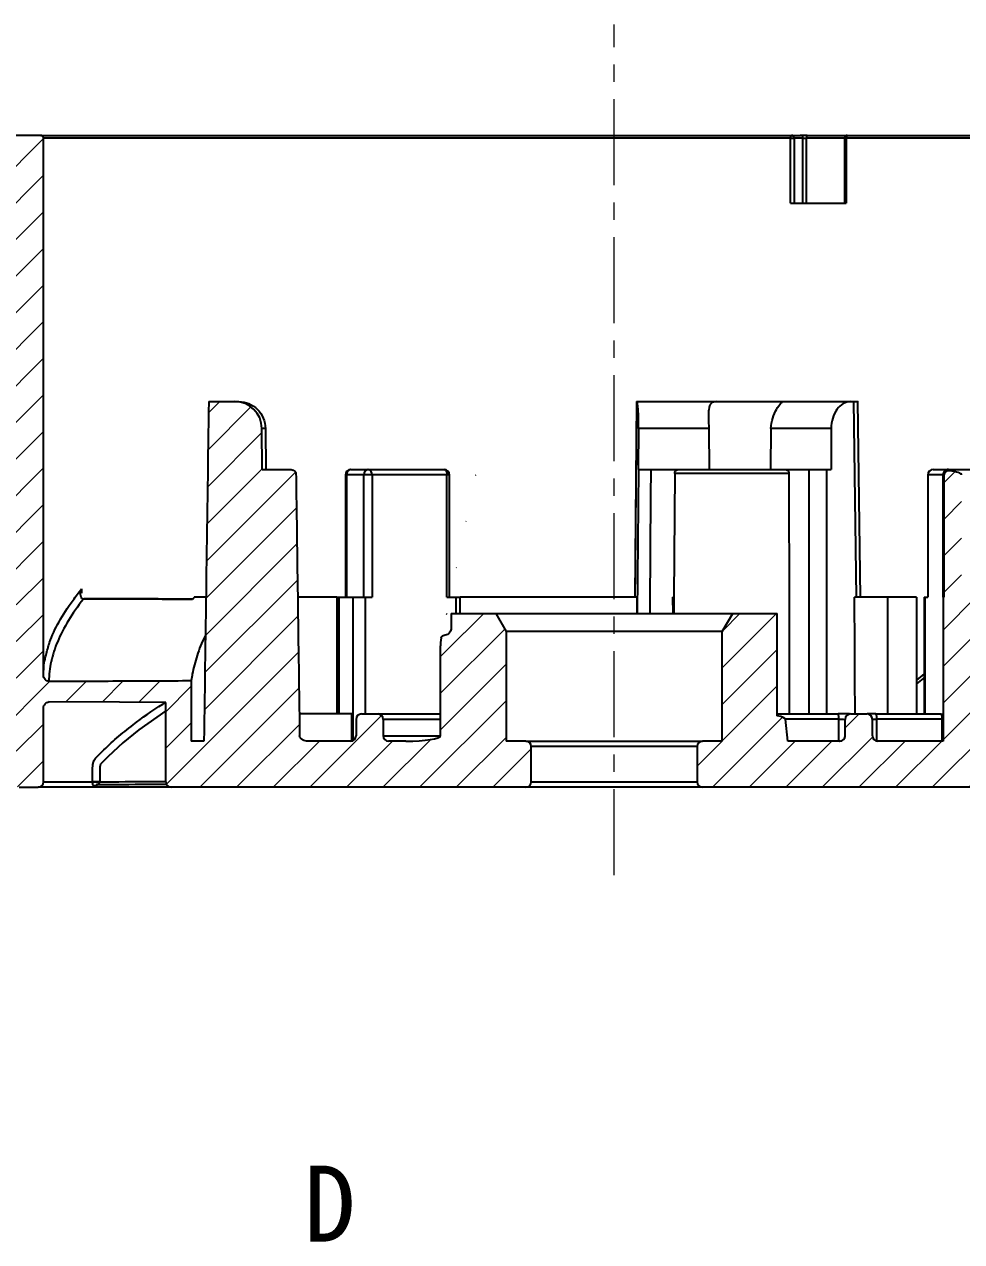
# Model space of a CAD drawing. Header units: millimetres. Extents: x 2517 to 6633, y 792 to 3241.
# Drawn here: x 3337.18 to 3371.67, y 1015.33 to 1060.14 of the extents above; entities that cross this region are included whole.
import ezdxf

# ---------------------------------------------------------------- set-up
doc = ezdxf.new("R2010")
doc.units = ezdxf.units.MM
doc.linetypes.add('CENTER', pattern=[50.8, 31.75, -6.35, 6.35, -6.35])
for name, color, linetype, lineweight in [('中心线', 1, 'CENTER', 9), ('填充', 3, 'Continuous', 9), ('实线', 7, 'Continuous', 25)]:
    doc.layers.add(name, color=color, linetype=linetype, lineweight=lineweight)
doc.styles.get("Standard").update_dxf_attribs({"font": 'simfang.ttf'})
pattern_1 = [(45, (0, -70.11885), (-0.6735192, 0.6735192), [])]

msp = doc.modelspace()

# ---------------------------------------------------------------- hatches: boundary and pattern name
at = {"layer": '填充'}
h = msp.add_hatch(dxfattribs=at)
h.set_pattern_fill('ANSI31', color=256, scale=0.3, style=0)
h.set_pattern_definition(pattern_1)
edge = h.paths.add_edge_path()
edge.add_ellipse((3351.2178, 1033.9552), major_axis=(1.2785, 0), ratio=0.1564345, start_angle=270, end_angle=360, ccw=False)
edge.add_line((3351.2178, 1033.7552), (3350.5888, 1033.7552))
edge.add_arc((3350.5888, 1033.9552), 0.2, 180, 270, ccw=False)
edge.add_line((3350.3888, 1033.9552), (3350.3888, 1034.5552))
edge.add_arc((3350.1888, 1034.5552), 0.2, 360, 450)
edge.add_line((3350.1888, 1034.7552), (3349.5888, 1034.7552))
edge.add_arc((3349.5888, 1034.5552), 0.2, 90, 180)
edge.add_line((3349.3888, 1034.5552), (3349.3888, 1033.9552))
edge.add_arc((3349.1888, 1033.9552), 0.2, -90, 0, ccw=False)
edge.add_line((3349.1888, 1033.7552), (3347.6122, 1033.7552))
edge.add_spline(control_points=[(3347.6122, 1033.7552), (3347.5783, 1033.7552), (3347.5441, 1033.7594), (3347.5113, 1033.7677), (3347.4749, 1033.7769), (3347.4392, 1033.7913), (3347.4075, 1033.8114), (3347.3873, 1033.8243), (3347.3683, 1033.8399), (3347.3527, 1033.8582), (3347.3409, 1033.872), (3347.3308, 1033.8876), (3347.3239, 1033.9045), (3347.3182, 1033.9183), (3347.3147, 1033.9333), (3347.3138, 1033.9483), (3347.3137, 1033.95), (3347.3137, 1033.9518), (3347.3137, 1033.9535)], knot_values=[0.0003453, 0.0003453, 0.0003453, 0.0003453, 0.0004472, 0.0004472, 0.0004472, 0.0005601, 0.0005601, 0.0005601, 0.000632, 0.000632, 0.000632, 0.0006864, 0.0006864, 0.0006864, 0.0007312, 0.0007312, 0.0007312, 0.0007363, 0.0007363, 0.0007363, 0.0007363], weights=[1, 1, 1, 1, 1, 1, 1, 1, 1, 1, 1, 1, 1, 1, 1, 1, 1, 1, 1], degree=3, periodic=0)
edge.add_spline(control_points=[(3347.3137, 1033.9535), (3347.2994, 1035.0005), (3347.285, 1036.0474), (3347.2705, 1037.0944), (3347.246, 1038.8618), (3347.2213, 1040.6293), (3347.1961, 1042.3967), (3347.1904, 1042.8), (3347.1846, 1043.2033), (3347.1789, 1043.6065)], knot_values=[0.014937, 0.014937, 0.014937, 0.014937, 0.0180782, 0.0180782, 0.0180782, 0.0233811, 0.0233811, 0.0233811, 0.024591, 0.024591, 0.024591, 0.024591], weights=[1, 1, 1, 1, 1, 1, 1, 1, 1, 1], degree=3, periodic=0)
edge.add_spline(control_points=[(3347.1789, 1043.6065), (3347.1788, 1043.6107), (3347.1785, 1043.6148), (3347.1779, 1043.6189), (3347.1772, 1043.6233), (3347.1762, 1043.6277), (3347.1749, 1043.632), (3347.1715, 1043.6434), (3347.166, 1043.6542), (3347.1592, 1043.664), (3347.1503, 1043.6766), (3347.1391, 1043.6877), (3347.1268, 1043.6971), (3347.1084, 1043.7113), (3347.0872, 1043.7222), (3347.0655, 1043.7306), (3347.0336, 1043.7427), (3346.9997, 1043.7497), (3346.9657, 1043.753), (3346.9502, 1043.7545), (3346.9345, 1043.7552), (3346.9189, 1043.7552)], knot_values=[0.0013865, 0.0013865, 0.0013865, 0.0013865, 0.001399, 0.001399, 0.001399, 0.0014124, 0.0014124, 0.0014124, 0.0014484, 0.0014484, 0.0014484, 0.0014953, 0.0014953, 0.0014953, 0.0015663, 0.0015663, 0.0015663, 0.0016702, 0.0016702, 0.0016702, 0.0017178, 0.0017178, 0.0017178, 0.0017178], weights=[1, 1, 1, 1, 1, 1, 1, 1, 1, 1, 1, 1, 1, 1, 1, 1, 1, 1, 1, 1, 1, 1], degree=3, periodic=0)
edge.add_line((3346.9189, 1043.7552), (3345.9388, 1043.7552))
edge.add_line((3345.9388, 1043.7552), (3345.9256, 1045.264))
edge.add_arc((3344.9256, 1045.2552), 1, 0.5, 90)
edge.add_line((3344.9256, 1046.2552), (3343.9693, 1046.2552))
edge.add_spline(control_points=[(3343.9693, 1046.2552), (3343.9655, 1045.9941), (3343.9617, 1045.7329), (3343.9579, 1045.4718), (3343.9326, 1043.722), (3343.9077, 1041.9723), (3343.8831, 1040.2226), (3343.8527, 1038.0668), (3343.8229, 1035.911), (3343.7936, 1033.7552)], knot_values=[0.0254649, 0.0254649, 0.0254649, 0.0254649, 0.0262485, 0.0262485, 0.0262485, 0.0314982, 0.0314982, 0.0314982, 0.0379662, 0.0379662, 0.0379662, 0.0379662], weights=[1, 1, 1, 1, 1, 1, 1, 1, 1, 1], degree=3, periodic=0)
edge.add_line((3343.7936, 1033.7552), (3343.3246, 1033.7552))
edge.add_line((3343.3246, 1033.7552), (3343.3246, 1035.9826))
edge.add_spline(control_points=[(3343.3246, 1035.9826), (3342.4737, 1035.9783), (3341.6227, 1035.9742), (3340.7717, 1035.9702), (3339.8777, 1035.9661), (3338.9837, 1035.962), (3338.0897, 1035.9581)], knot_values=[0.0013669, 0.0013669, 0.0013669, 0.0013669, 0.0039199, 0.0039199, 0.0039199, 0.0066019, 0.0066019, 0.0066019, 0.0066019], weights=[1, 1, 1, 1, 1, 1, 1], degree=3, periodic=0)
edge.add_spline(control_points=[(3338.0897, 1035.9581), (3338.0685, 1035.958), (3338.0469, 1035.9617), (3338.0269, 1035.9687), (3338.0069, 1035.9757), (3337.9878, 1035.9862), (3337.9711, 1035.9993), (3337.9539, 1036.0128), (3337.9388, 1036.0292), (3337.9266, 1036.0474), (3337.9136, 1036.0667), (3337.9037, 1036.0884), (3337.8974, 1036.1108), (3337.8917, 1036.131), (3337.8888, 1036.1523), (3337.8888, 1036.1733)], knot_values=[0, 0, 0, 0, 0.0000637, 0.0000637, 0.0000637, 0.0001272, 0.0001272, 0.0001272, 0.0001927, 0.0001927, 0.0001927, 0.0002625, 0.0002625, 0.0002625, 0.0003253, 0.0003253, 0.0003253, 0.0003253], weights=[1, 1, 1, 1, 1, 1, 1, 1, 1, 1, 1, 1, 1, 1, 1, 1], degree=3, periodic=0)
edge.add_line((3337.8888, 1036.1733), (3337.8888, 1055.9552))
edge.add_arc((3337.7888, 1055.9552), 0.1, 360, 450)
edge.add_line((3337.7888, 1056.0552), (3336.3888, 1056.0552))
edge.add_arc((3336.3888, 1055.8552), 0.2, 90, 180)
edge.add_line((3336.1888, 1055.8552), (3336.1888, 1041.2552))
edge.add_arc((3335.9888, 1041.2552), 0.2, -90, 0, ccw=False)
edge.add_line((3335.9888, 1041.0552), (3335.3888, 1041.0552))
edge.add_arc((3335.3888, 1040.9552), 0.1, 90, 180)
edge.add_line((3335.2888, 1040.9552), (3335.2888, 1039.1552))
edge.add_arc((3335.3888, 1039.1552), 0.1, 180, 270)
edge.add_line((3335.3888, 1039.0552), (3336.8888, 1039.0552))
edge.add_line((3336.8888, 1039.0552), (3336.8888, 1035.8576))
edge.add_line((3336.8888, 1035.8576), (3336.1888, 1035.8576))
edge.add_line((3336.1888, 1035.8576), (3336.1888, 1033.8552))
edge.add_line((3336.1888, 1033.8552), (3336.8888, 1033.8552))
edge.add_line((3336.8888, 1033.8552), (3336.8888, 1032.1552))
edge.add_arc((3336.9888, 1032.1552), 0.1, 180, 270)
edge.add_line((3336.9888, 1032.0552), (3337.6888, 1032.0552))
edge.add_arc((3337.6888, 1032.2552), 0.2, 270, 360)
edge.add_line((3337.8888, 1032.2552), (3337.8888, 1034.9801))
edge.add_spline(control_points=[(3337.8888, 1034.9801), (3337.8888, 1035.0056), (3337.8931, 1035.0315), (3337.9015, 1035.0556), (3337.9099, 1035.0797), (3337.9226, 1035.1027), (3337.9388, 1035.1225), (3337.9544, 1035.1415), (3337.9736, 1035.158), (3337.9949, 1035.1702), (3338.0147, 1035.1815), (3338.0369, 1035.1894), (3338.0594, 1035.193), (3338.0694, 1035.1946), (3338.0796, 1035.1954), (3338.0897, 1035.1954)], knot_values=[0, 0, 0, 0, 0.0000765, 0.0000765, 0.0000765, 0.0001532, 0.0001532, 0.0001532, 0.0002269, 0.0002269, 0.0002269, 0.0002954, 0.0002954, 0.0002954, 0.0003253, 0.0003253, 0.0003253, 0.0003253], weights=[1, 1, 1, 1, 1, 1, 1, 1, 1, 1, 1, 1, 1, 1, 1, 1], degree=3, periodic=0)
edge.add_line((3338.0897, 1035.1954), (3342.3888, 1035.1775))
edge.add_line((3342.3888, 1035.1775), (3342.3888, 1032.2552))
edge.add_arc((3342.5888, 1032.2552), 0.2, 180, 270)
edge.add_line((3342.5888, 1032.0552), (3355.6388, 1032.0552))
edge.add_arc((3355.6388, 1032.2552), 0.2, 270, 360)
edge.add_line((3355.8388, 1032.2552), (3355.8388, 1033.5552))
edge.add_arc((3355.6388, 1033.5552), 0.2, 360, 450)
edge.add_line((3355.6388, 1033.7552), (3354.9138, 1033.7552))
edge.add_line((3354.9138, 1033.7552), (3354.9138, 1037.7892))
edge.add_line((3354.9138, 1037.7892), (3354.5292, 1038.4552))
edge.add_line((3354.5292, 1038.4552), (3352.8888, 1038.4552))
edge.add_line((3352.8888, 1038.4552), (3352.8888, 1037.9174))
edge.add_spline(control_points=[(3352.8888, 1037.9174), (3352.8888, 1037.8834), (3352.8814, 1037.8488), (3352.8686, 1037.8174), (3352.8574, 1037.7901), (3352.8419, 1037.7642), (3352.8232, 1037.7415), (3352.8066, 1037.7213), (3352.7872, 1037.703), (3352.7653, 1037.6889), (3352.7505, 1037.6793), (3352.734, 1037.6715), (3352.7168, 1037.6675)], knot_values=[0, 0, 0, 0, 0.000102, 0.000102, 0.000102, 0.0001899, 0.0001899, 0.0001899, 0.0002675, 0.0002675, 0.0002675, 0.0003201, 0.0003201, 0.0003201, 0.0003201], weights=[1, 1, 1, 1, 1, 1, 1, 1, 1, 1, 1, 1, 1], degree=3, periodic=0)
edge.add_ellipse((3353.7748, 1037.5552), major_axis=(-1.2785, 0), ratio=0.1564345, start_angle=325.84598, end_angle=340.4247)
edge.add_spline(control_points=[(3352.5702, 1037.6222), (3352.5692, 1037.6218), (3352.5683, 1037.6214), (3352.5673, 1037.6209), (3352.5596, 1037.6173), (3352.5523, 1037.6125), (3352.5458, 1037.6069), (3352.5395, 1037.6013), (3352.5339, 1037.5946), (3352.5297, 1037.5873), (3352.5255, 1037.5799), (3352.5226, 1037.5715), (3352.5215, 1037.5631)], knot_values=[0, 0, 0, 0, 0.0000031, 0.0000031, 0.0000031, 0.0000291, 0.0000291, 0.0000291, 0.0000547, 0.0000547, 0.0000547, 0.0000807, 0.0000807, 0.0000807, 0.0000807], weights=[1, 1, 1, 1, 1, 1, 1, 1, 1, 1, 1, 1, 1], degree=3, periodic=0)
edge.add_ellipse((3354.414, 1044.8398), major_axis=(1.8955, 7.6765), ratio=0.0379409, start_angle=161.95743, end_angle=171.26451)
edge.add_line((3352.4963, 1037.2633), (3352.4963, 1033.9552))
h = msp.add_hatch(dxfattribs=at)
h.set_pattern_fill('ANSI31', color=256, scale=0.3, style=0)
h.set_pattern_definition(pattern_1)
edge = h.paths.add_edge_path()
edge.add_spline(control_points=[(3379.6879, 1035.1954), (3379.7091, 1035.1954), (3379.7306, 1035.1918), (3379.7506, 1035.1847), (3379.7707, 1035.1777), (3379.7897, 1035.1672), (3379.8064, 1035.1541), (3379.8236, 1035.1407), (3379.8387, 1035.1242), (3379.8509, 1035.106), (3379.8639, 1035.0867), (3379.8738, 1035.065), (3379.8801, 1035.0426), (3379.8858, 1035.0223), (3379.8888, 1035.0011), (3379.8888, 1034.9801)], knot_values=[0, 0, 0, 0, 0.0000637, 0.0000637, 0.0000637, 0.0001272, 0.0001272, 0.0001272, 0.0001927, 0.0001927, 0.0001927, 0.0002625, 0.0002625, 0.0002625, 0.0003253, 0.0003253, 0.0003253, 0.0003253], weights=[1, 1, 1, 1, 1, 1, 1, 1, 1, 1, 1, 1, 1, 1, 1, 1], degree=3, periodic=0)
edge.add_line((3379.8888, 1034.9801), (3379.8888, 1032.2552))
edge.add_arc((3380.0888, 1032.2552), 0.2, 180, 270)
edge.add_line((3380.0888, 1032.0552), (3380.7888, 1032.0552))
edge.add_arc((3380.7888, 1032.1552), 0.1, 270, 360)
edge.add_line((3380.8888, 1032.1552), (3380.8888, 1039.0552))
edge.add_line((3380.8888, 1039.0552), (3382.3888, 1039.0552))
edge.add_arc((3382.3888, 1039.1552), 0.1, 270, 360)
edge.add_line((3382.4888, 1039.1552), (3382.4888, 1040.9552))
edge.add_arc((3382.3888, 1040.9552), 0.1, 0, 90)
edge.add_line((3382.3888, 1041.0552), (3381.7888, 1041.0552))
edge.add_arc((3381.7888, 1041.2552), 0.2, 180, 270, ccw=False)
edge.add_line((3381.5888, 1041.2552), (3381.5888, 1055.8552))
edge.add_arc((3381.3888, 1055.8552), 0.2, 360, 450)
edge.add_line((3381.3888, 1056.0552), (3379.9888, 1056.0552))
edge.add_arc((3379.9888, 1055.9552), 0.1, 90, 180)
edge.add_line((3379.8888, 1055.9552), (3379.8888, 1036.1733))
edge.add_spline(control_points=[(3379.8888, 1036.1733), (3379.8888, 1036.1478), (3379.8844, 1036.1219), (3379.8761, 1036.0978), (3379.8677, 1036.0737), (3379.8549, 1036.0507), (3379.8387, 1036.031), (3379.8232, 1036.012), (3379.8039, 1035.9955), (3379.7826, 1035.9833), (3379.7628, 1035.972), (3379.7406, 1035.964), (3379.7181, 1035.9604), (3379.7081, 1035.9588), (3379.6979, 1035.958), (3379.6878, 1035.9581)], knot_values=[0, 0, 0, 0, 0.0000765, 0.0000765, 0.0000765, 0.0001532, 0.0001532, 0.0001532, 0.0002269, 0.0002269, 0.0002269, 0.0002953, 0.0002953, 0.0002953, 0.0003253, 0.0003253, 0.0003253, 0.0003253], weights=[1, 1, 1, 1, 1, 1, 1, 1, 1, 1, 1, 1, 1, 1, 1, 1], degree=3, periodic=0)
edge.add_spline(control_points=[(3379.6878, 1035.9581), (3378.4415, 1035.9636), (3377.1952, 1035.9692), (3375.9489, 1035.9752), (3375.4502, 1035.9776), (3374.9515, 1035.9801), (3374.4529, 1035.9826)], knot_values=[0.0001809, 0.0001809, 0.0001809, 0.0001809, 0.0039199, 0.0039199, 0.0039199, 0.0054159, 0.0054159, 0.0054159, 0.0054159], weights=[1, 1, 1, 1, 1, 1, 1], degree=3, periodic=0)
edge.add_line((3374.4529, 1035.9826), (3374.4529, 1033.7552))
edge.add_line((3374.4529, 1033.7552), (3373.6189, 1033.7552))
edge.add_line((3373.6189, 1033.7552), (3373.6189, 1038.8552))
edge.add_spline(control_points=[(3373.6189, 1038.8552), (3373.6189, 1038.8616), (3373.6185, 1038.868), (3373.6179, 1038.8743), (3373.6156, 1038.8961), (3373.6093, 1038.9179), (3373.5997, 1038.9376), (3373.59, 1038.9573), (3373.5768, 1038.9755), (3373.5613, 1038.991), (3373.5483, 1039.004), (3373.5334, 1039.0154), (3373.5175, 1039.0246), (3373.4948, 1039.0378), (3373.4692, 1039.047), (3373.4433, 1039.0516), (3373.4298, 1039.054), (3373.4159, 1039.0552), (3373.4022, 1039.0552)], knot_values=[0.0011608, 0.0011608, 0.0011608, 0.0011608, 0.0011798, 0.0011798, 0.0011798, 0.0012461, 0.0012461, 0.0012461, 0.0013123, 0.0013123, 0.0013123, 0.0013675, 0.0013675, 0.0013675, 0.001447, 0.001447, 0.001447, 0.0014885, 0.0014885, 0.0014885, 0.0014885], weights=[1, 1, 1, 1, 1, 1, 1, 1, 1, 1, 1, 1, 1, 1, 1, 1, 1, 1, 1], degree=3, periodic=0)
edge.add_line((3373.4022, 1039.0552), (3372.586, 1039.0552))
edge.add_spline(control_points=[(3372.586, 1039.0552), (3372.5793, 1039.0552), (3372.5726, 1039.055), (3372.5659, 1039.0544), (3372.5411, 1039.0523), (3372.5164, 1039.0463), (3372.4935, 1039.0366), (3372.4725, 1039.0277), (3372.4526, 1039.0156), (3372.4353, 1039.0007), (3372.4193, 1038.987), (3372.4052, 1038.9706), (3372.3941, 1038.9526), (3372.3922, 1038.9495), (3372.3905, 1038.9464), (3372.3888, 1038.9433)], knot_values=[0.0001959, 0.0001959, 0.0001959, 0.0001959, 0.000216, 0.000216, 0.000216, 0.0002908, 0.0002908, 0.0002908, 0.0003595, 0.0003595, 0.0003595, 0.0004231, 0.0004231, 0.0004231, 0.0004338, 0.0004338, 0.0004338, 0.0004338], weights=[1, 1, 1, 1, 1, 1, 1, 1, 1, 1, 1, 1, 1, 1, 1, 1], degree=3, periodic=0)
edge.add_line((3372.3888, 1038.9433), (3372.3888, 1039.0552))
edge.add_line((3372.3888, 1039.0552), (3371.6737, 1039.0552))
edge.add_line((3371.6737, 1039.0552), (3371.6737, 1043.5552))
edge.add_ellipse((3370.3952, 1043.5552), major_axis=(-1.2785, 0), ratio=0.1564345, start_angle=180, end_angle=230.52239)
edge.add_arc((3371.1881, 1043.5552), 0.1557, 82.65778, 180)
edge.add_line((3371.0325, 1043.5552), (3371.0325, 1039.0552))
edge.add_line((3371.0325, 1039.0552), (3370.9888, 1039.0552))
edge.add_line((3370.9888, 1039.0552), (3370.9888, 1033.7552))
edge.add_line((3370.9888, 1033.7552), (3368.5888, 1033.7552))
edge.add_arc((3368.5888, 1033.9552), 0.2, 180, 270, ccw=False)
edge.add_line((3368.3888, 1033.9552), (3368.3888, 1034.5552))
edge.add_arc((3368.1888, 1034.5552), 0.2, 0, 90)
edge.add_line((3368.1888, 1034.7552), (3367.5888, 1034.7552))
edge.add_arc((3367.5888, 1034.5552), 0.2, 90, 180)
edge.add_line((3367.3888, 1034.5552), (3367.3888, 1033.9552))
edge.add_arc((3367.1888, 1033.9552), 0.2, -90, 0, ccw=False)
edge.add_line((3367.1888, 1033.7552), (3365.2812, 1033.7552))
edge.add_line((3365.2812, 1033.7552), (3365.1916, 1034.5587))
edge.add_ellipse((3363.9133, 1034.5552), major_axis=(1.2785, 0), ratio=0.1564345, start_angle=1, end_angle=40.27003)
edge.add_line((3364.8888, 1034.6845), (3364.8888, 1038.4552))
edge.add_line((3364.8888, 1038.4552), (3363.2483, 1038.4552))
edge.add_line((3363.2483, 1038.4552), (3362.8638, 1037.7892))
edge.add_line((3362.8638, 1037.7892), (3362.8638, 1033.7552))
edge.add_line((3362.8638, 1033.7552), (3362.1388, 1033.7552))
edge.add_arc((3362.1388, 1033.5552), 0.2, 90, 180)
edge.add_line((3361.9388, 1033.5552), (3361.9388, 1032.2552))
edge.add_arc((3362.1388, 1032.2552), 0.2, 180, 270)
edge.add_line((3362.1388, 1032.0552), (3375.1888, 1032.0552))
edge.add_arc((3375.1888, 1032.2552), 0.2, 270, 360)
edge.add_line((3375.3888, 1032.2552), (3375.3888, 1035.1775))
edge.add_line((3375.3888, 1035.1775), (3379.6879, 1035.1954))

# ---------------------------------------------------------------- linework, layer by layer
at = {"layer": '中心线', "ltscale": 0.1}
msp.add_line((3358.8888, 1028.8172), (3358.8888, 1060.1409), dxfattribs=at)
at = {"layer": '实线'}
for p, q in [((3337.7888, 1056.0552), (3336.3888, 1056.0552)), ((3337.7888, 1056.0552), (3365.4131, 1056.0552)), ((3337.8888, 1036.1733), (3337.8888, 1055.9552)), ((3365.3822, 1055.9552), (3337.8888, 1055.9552)), ((3365.3822, 1053.5552), (3365.3822, 1055.9552)), ((3365.3822, 1055.9552), (3365.5065, 1055.9552)), ((3365.4131, 1056.0552), (3365.7393, 1056.0552)), ((3365.5065, 1055.9552), (3365.5065, 1053.5552)), ((3365.8327, 1055.9552), (3365.5065, 1055.9552)), ((3365.99, 1056.0552), (3365.7393, 1056.0552)), ((3365.8327, 1053.5552), (3365.8327, 1055.9552)), ((3365.8327, 1055.9552), (3365.958, 1055.9552)), ((3365.958, 1055.9552), (3365.958, 1053.5552)), ((3367.367, 1055.9552), (3365.958, 1055.9552)), ((3365.99, 1056.0552), (3367.467, 1056.0552)), ((3367.367, 1055.9552), (3367.367, 1053.5552)), ((3367.367, 1055.9552), (3367.4263, 1055.9552)), ((3367.4263, 1055.9552), (3367.4263, 1053.5552)), ((3379.8888, 1055.9552), (3367.4263, 1055.9552)), ((3367.467, 1056.0552), (3379.9888, 1056.0552)), ((3365.3822, 1053.5552), (3367.4263, 1053.5552)), ((3343.9693, 1046.2552), (3344.9256, 1046.2552)), ((3344.9256, 1046.2552), (3345.0813, 1046.2552)), ((3359.7134, 1046.2553), (3359.6456, 1039.0553)), ((3359.7146, 1046.2552), (3359.7255, 1046.2552)), ((3359.7255, 1046.2552), (3362.6459, 1046.2552)), ((3362.6459, 1046.2552), (3365.0952, 1046.2552)), ((3365.0952, 1046.2552), (3367.5933, 1046.2552)), ((3367.5933, 1046.2552), (3367.7058, 1046.2552)), ((3367.955, 1039.0553), (3367.8581, 1046.2553)), ((3345.9388, 1043.7552), (3345.9256, 1045.264)), ((3346.0526, 1045.264), (3345.9256, 1045.264)), ((3346.0526, 1045.264), (3346.0672, 1043.7552)), ((3359.7872, 1045.264), (3359.7749, 1043.7552)), ((3362.3685, 1045.264), (3359.7872, 1045.264)), ((3362.3685, 1045.264), (3362.3834, 1043.7552)), ((3364.6585, 1045.264), (3364.6355, 1043.7552)), ((3366.8743, 1045.264), (3364.6585, 1045.264)), ((3366.8743, 1045.264), (3366.8752, 1043.7552)), ((3345.9388, 1043.7552), (3346.9189, 1043.7552)), ((3349.1969, 1043.7552), (3349.8326, 1043.7552)), ((3349.8326, 1043.7552), (3352.6303, 1043.7552)), ((3359.7485, 1038.4552), (3359.792, 1043.7552)), ((3360.2359, 1043.7552), (3361.2735, 1043.7552)), ((3361.2735, 1043.7552), (3365.182, 1043.7552)), ((3365.182, 1043.7552), (3366.0599, 1043.7552)), ((3366.699, 1043.7552), (3366.7062, 1034.7552)), ((3366.699, 1043.7552), (3366.8752, 1043.7552)), ((3370.625, 1043.7552), (3371.1881, 1043.7552)), ((3371.1881, 1043.7552), (3372.1857, 1043.7552)), ((3348.9969, 1043.5552), (3348.9969, 1039.0552)), ((3349.0415, 1043.5552), (3348.9969, 1043.5552)), ((3349.0415, 1043.5552), (3349.0415, 1039.0552)), ((3349.6772, 1043.5552), (3349.0415, 1043.5552)), ((3349.6772, 1039.0552), (3349.6772, 1043.5552)), ((3349.9798, 1043.5552), (3349.6772, 1043.5552)), ((3349.9798, 1043.5552), (3349.9798, 1039.0552)), ((3352.7321, 1043.5552), (3349.9798, 1043.5552)), ((3352.7321, 1039.0552), (3352.7321, 1043.5552)), ((3352.8303, 1043.5552), (3352.7321, 1043.5552)), ((3352.8303, 1039.0552), (3352.8303, 1043.5552)), ((3361.1141, 1043.6065), (3361.0805, 1039.0552)), ((3365.32, 1043.6065), (3361.1141, 1043.6065)), ((3370.425, 1043.5552), (3370.425, 1039.0552)), ((3370.4341, 1043.5552), (3370.425, 1043.5552)), ((3370.4341, 1043.5552), (3370.4341, 1039.0552)), ((3370.9881, 1043.5552), (3370.4341, 1043.5552)), ((3370.9881, 1039.0552), (3370.9881, 1043.5552)), ((3371.0325, 1043.5552), (3370.9881, 1043.5552)), ((3371.0325, 1039.0552), (3371.0325, 1043.5552)), ((3343.4337, 1039.0552), (3343.4337, 1039.0531)), ((3343.8669, 1039.0552), (3343.4337, 1039.0552)), ((3343.8669, 1039.0534), (3343.4337, 1039.0531)), ((3348.6882, 1039.0552), (3347.2362, 1039.0552)), ((3348.6882, 1039.0552), (3348.6882, 1034.7552)), ((3348.6882, 1039.0552), (3348.7551, 1039.0552)), ((3348.7551, 1039.0552), (3348.7551, 1034.7552)), ((3348.7551, 1039.0552), (3349.2661, 1039.0552)), ((3349.2661, 1039.0552), (3349.7264, 1039.0552)), ((3349.2661, 1039.0552), (3349.2661, 1033.7708)), ((3349.7264, 1039.0552), (3349.9798, 1039.0552)), ((3349.7264, 1039.0552), (3349.7264, 1034.7552)), ((3352.7321, 1039.0552), (3353.0631, 1039.0552)), ((3353.0631, 1039.0552), (3353.2187, 1039.0552)), ((3353.0631, 1039.0552), (3353.0631, 1038.4552)), ((3353.2187, 1038.4552), (3353.2187, 1039.0552)), ((3359.7257, 1039.0552), (3353.2187, 1039.0552)), ((3361.0549, 1038.4552), (3361.0475, 1039.0552)), ((3361.0869, 1039.0552), (3361.0475, 1039.0552)), ((3361.0869, 1039.0552), (3361.0803, 1038.4552)), ((3368.9431, 1039.0552), (3367.7325, 1039.0552)), ((3368.9431, 1039.0552), (3368.9431, 1034.7552)), ((3370.0145, 1039.0552), (3368.9431, 1039.0552)), ((3370.0145, 1039.0552), (3370.0145, 1034.7552)), ((3370.2976, 1039.0552), (3370.2976, 1034.7552)), ((3370.2976, 1039.0552), (3370.3144, 1039.0552)), ((3370.3144, 1039.0552), (3370.4341, 1039.0552)), ((3370.3144, 1039.0552), (3370.3144, 1034.7552)), ((3370.9881, 1039.0552), (3370.9888, 1039.0552)), ((3370.9888, 1039.0552), (3370.9888, 1033.7552)), ((3370.9888, 1039.0552), (3371.0325, 1039.0552)), ((3352.8888, 1038.4552), (3352.8888, 1037.9174)), ((3352.8888, 1038.4552), (3354.4138, 1038.4552)), ((3354.4138, 1038.4552), (3363.3638, 1038.4552)), ((3354.5292, 1038.4552), (3354.9138, 1037.7892)), ((3362.8638, 1037.7892), (3363.2483, 1038.4552)), ((3363.3638, 1038.4552), (3364.8888, 1038.4552)), ((3364.8888, 1034.6845), (3364.8888, 1038.4552)), ((3354.9138, 1037.7892), (3354.9138, 1033.7552)), ((3362.8638, 1037.7892), (3354.9138, 1037.7892)), ((3362.8638, 1033.7552), (3362.8638, 1037.7892)), ((3352.4963, 1033.9552), (3352.4963, 1037.2633)), ((3370.2976, 1036.2294), (3370.0145, 1035.9974)), ((3343.3246, 1035.9826), (3343.3246, 1033.7552)), ((3342.3888, 1032.2552), (3342.3888, 1035.1775)), ((3337.8888, 1032.2552), (3337.8888, 1034.9801)), ((3349.2383, 1034.7552), (3347.2806, 1034.7552)), ((3349.2383, 1033.7615), (3349.2383, 1034.7552)), ((3349.5888, 1034.7552), (3350.1888, 1034.7552)), ((3350.1888, 1034.7552), (3352.4963, 1034.7552)), ((3364.8888, 1034.7552), (3367.1254, 1034.7552)), ((3367.5888, 1034.7552), (3368.1888, 1034.7552)), ((3368.5204, 1034.7552), (3370.9375, 1034.7552)), ((3349.3888, 1034.5552), (3349.3888, 1033.9552)), ((3350.3888, 1034.5552), (3350.3888, 1033.9552)), ((3352.4963, 1034.5552), (3350.3888, 1034.5552)), ((3365.2812, 1033.7552), (3365.1916, 1034.5587)), ((3367.1567, 1034.5587), (3365.1916, 1034.5587)), ((3367.3888, 1034.5552), (3367.388, 1034.5552)), ((3367.3888, 1033.9552), (3367.3888, 1034.5552)), ((3368.3888, 1033.9552), (3368.3888, 1034.5552)), ((3370.9543, 1034.5587), (3368.5517, 1034.5587)), ((3350.3888, 1033.9552), (3352.4963, 1033.9552)), ((3367.3881, 1033.9552), (3367.3888, 1033.9552)), ((3343.7936, 1033.7552), (3343.3246, 1033.7552)), ((3349.1888, 1033.7552), (3347.6122, 1033.7552)), ((3351.2178, 1033.7552), (3350.5888, 1033.7552)), ((3355.6388, 1033.7552), (3354.9138, 1033.7552)), ((3355.6388, 1033.7552), (3362.1388, 1033.7552)), ((3355.8388, 1032.2552), (3355.8388, 1033.5552)), ((3361.9388, 1033.5552), (3355.8388, 1033.5552)), ((3361.9388, 1033.5552), (3361.9388, 1032.2552)), ((3362.8638, 1033.7552), (3362.1388, 1033.7552)), ((3367.1888, 1033.7552), (3365.2812, 1033.7552)), ((3370.9888, 1033.7552), (3368.5888, 1033.7552)), ((3339.9624, 1032.7527), (3339.9624, 1032.26)), ((3336.9888, 1032.0552), (3337.6888, 1032.0552)), ((3342.5888, 1032.0552), (3337.6888, 1032.0552)), ((3337.8888, 1032.2552), (3339.6967, 1032.2552)), ((3339.6967, 1032.26), (3339.9624, 1032.26)), ((3339.9261, 1032.1599), (3339.8262, 1032.1206)), ((3355.6388, 1032.0552), (3342.5888, 1032.0552)), ((3362.1388, 1032.0552), (3355.6388, 1032.0552)), ((3355.8388, 1032.2552), (3361.9388, 1032.2552)), ((3375.1888, 1032.0552), (3362.1388, 1032.0552))]:
    msp.add_line(p, q, dxfattribs=at)
at = {"layer": '实线', "flags": 128}
for points in [[(3365.3822, 1055.9552), (3365.3828, 1055.9748), (3365.3845, 1055.9935), (3365.3874, 1056.0108), (3365.3912, 1056.026), (3365.3959, 1056.0384), (3365.4013, 1056.0476), (3365.4071, 1056.0533), (3365.4131, 1056.0552)], [(3365.99, 1056.0552), (3365.9838, 1056.0533), (3365.9778, 1056.0476), (3365.9722, 1056.0384), (3365.9674, 1056.026), (3365.9634, 1056.0108), (3365.9605, 1055.9935), (3365.9586, 1055.9748), (3365.958, 1055.9552)], [(3367.467, 1056.0552), (3367.459, 1056.0533), (3367.4514, 1056.0476), (3367.4444, 1056.0384), (3367.4382, 1056.026), (3367.4332, 1056.0108), (3367.4294, 1055.9935), (3367.4271, 1055.9748), (3367.4263, 1055.9552)], [(3359.7146, 1046.2552), (3359.6557, 1039.9996), (3359.6468, 1039.0552)], [(3367.8026, 1039.0552), (3367.7543, 1042.6495), (3367.7058, 1046.2552)], [(3352.6303, 1043.7552), (3352.6502, 1043.7514), (3352.6693, 1043.74), (3352.6869, 1043.7215), (3352.7023, 1043.6967), (3352.7149, 1043.6664), (3352.7243, 1043.6318), (3352.7301, 1043.5943), (3352.7321, 1043.5552)], [(3360.2359, 1043.7552), (3360.228, 1042.7553), (3360.1963, 1038.7556), (3360.194, 1038.4552)], [(3366.065, 1034.7552), (3366.0628, 1038.7549), (3366.0599, 1043.7552)], [(3371.208, 1043.7096), (3371.2059, 1043.72), (3371.2036, 1043.7291), (3371.2012, 1043.737), (3371.1987, 1043.7435), (3371.1961, 1043.7486), (3371.1935, 1043.7523), (3371.1908, 1043.7545), (3371.1881, 1043.7552)], [(3365.32, 1043.6065), (3365.3222, 1038.4761), (3365.3236, 1034.7552)], [(3339.3573, 1038.9863), (3339.3656, 1038.9937), (3339.3718, 1038.9952)], [(3339.3576, 1038.9863), (3339.366, 1038.9937), (3339.3721, 1038.9952)], [(3342.3888, 1035.1775), (3340.681, 1035.1846), (3338.0897, 1035.1954)], [(3342.3888, 1034.8674), (3341.3969, 1034.1693), (3340.8025, 1033.6879), (3340.2655, 1033.1945), (3340.0195, 1032.943), (3339.9919, 1032.9064), (3339.9745, 1032.8565), (3339.9644, 1032.7931), (3339.9624, 1032.7528), (3339.9624, 1032.7527), (3339.9624, 1032.7527)]]:
    msp.add_lwpolyline(points, dxfattribs=at)
at = {"layer": '实线'}
for centre, radius, start, end in [((3337.7888, 1055.9552), 0.1, 0, 90), ((3365.4097, 1055.9585), 0.0969, 358.10078, 87.96461), ((3365.7359, 1055.9585), 0.0969, 358.10106, 87.96434), ((3367.467, 1055.9552), 0.1, 90, 180), ((3344.9256, 1045.2552), 1, 0.5, 90), ((3349.1969, 1043.5552), 0.2, 90, 180), ((3349.2224, 1043.575), 0.182, 98.04835, 186.24666), ((3349.8581, 1043.575), 0.182, 98.04804, 186.24697), ((3349.8015, 1043.5781), 0.1798, 352.68432, 80.04205), ((3352.6303, 1043.5552), 0.2, 0, 90), ((3370.625, 1043.5552), 0.2, 90, 180), ((3370.6296, 1043.5597), 0.1956, 91.3751, 181.31216), ((3371.1881, 1043.5552), 0.2, 90.00125, 180.00169), ((3371.1881, 1043.5552), 0.1557, 82.65778, 180), ((3349.5888, 1034.5552), 0.2, 90, 180), ((3350.1888, 1034.5552), 0.2, 0, 90), ((3366.8209, 1034.606), 0.3391, 351.98295, 26.107), ((3367.588, 1034.5552), 0.2, 90.00288, 180.00232), ((3367.5888, 1034.5552), 0.2, 90, 180), ((3368.1888, 1034.5552), 0.2, 0, 90), ((3368.2159, 1034.606), 0.3391, 351.98295, 26.107), ((3349.1888, 1033.9552), 0.2, 270, 0), ((3350.5888, 1033.9552), 0.2, 180, 270), ((3367.1888, 1033.9552), 0.2, 270, 0), ((3368.5888, 1033.9552), 0.2, 180, 270), ((3355.6388, 1033.5552), 0.2, 0, 90), ((3362.1388, 1033.5552), 0.2, 90, 180), ((3337.6888, 1032.2552), 0.2, 270, 0), ((3339.9384, 1023.219), 9.0395, 89.84789, 91.53218), ((3339.9056, 1032.0848), 0.0871, 119.03302, 155.73959), ((3342.5888, 1032.2552), 0.2, 180, 270), ((3355.6388, 1032.2552), 0.2, 270, 0), ((3362.1388, 1032.2552), 0.2, 180, 270)]:
    msp.add_arc(centre, radius, start, end, dxfattribs=at)
for centre, major_axis, ratio, start_param, end_param in [((3370.3952, 1043.5552), (-1.2785, 0), 0.1564345, 3.1415927, 4.0233747), ((3355.2887, 472.9708), (8.5791, 985.4624), 0.0006087, 0.9588874, 0.9596311), ((3360.3505, 1262.9933), (-5.9743, 985.4624), 0.0062774, 4.4786237, 4.4831067), ((3354.414, 1044.8398), (1.8955, 7.6765), 0.0379409, 2.8266905, 2.9891296), ((3353.7748, 1037.5552), (-1.2785, 0), 0.1564345, 5.6870853, 5.941532), ((3363.9133, 1034.5552), (1.2785, 0), 0.1564345, 0.0174533, 0.7028446), ((3358.8575, 1102.5014), (-1.2988, 475.5067), 0.01724, 4.5672588, 4.5689663), ((3358.8888, 1102.5049), (-1.3301, 475.5067), 0.0176555, 4.5676741, 4.5689492), ((3358.8575, 1102.5014), (-1.5179, 555.7126), 0.01724, 4.5883183, 4.5897729), ((3358.8888, 1091.0452), (-1.8934, 693.2085), 0.01724, 4.6296029, 4.6307659), ((3351.2178, 1033.9552), (1.2785, 0), 0.1564345, 4.712389, 6.2831853)]:
    msp.add_ellipse(centre, major_axis=major_axis, ratio=ratio, start_param=start_param, end_param=end_param, dxfattribs=at)
for points in [[(3343.9693, 1046.2552), (3343.9087, 1042.0886), (3343.8503, 1037.9219), (3343.7936, 1033.7552)], [(3339.3576, 1038.9863), (3339.3575, 1038.9863), (3339.3574, 1038.9863), (3339.3573, 1038.9863)], [(3343.4337, 1039.0531), (3343.4107, 1039.0248), (3343.388, 1038.9966), (3343.3657, 1038.9685)], [(3339.6967, 1032.2552), (3339.6967, 1032.2568), (3339.6967, 1032.2584), (3339.6967, 1032.26)], [(3339.9624, 1032.26), (3339.9624, 1032.2595), (3339.9624, 1032.259), (3339.9624, 1032.2584)]]:
    msp.add_open_spline(points, degree=3, dxfattribs=at)
for points, knots in [([(3345.0813, 1046.2552), (3345.2081, 1046.2552), (3345.3325, 1046.2298), (3345.5659, 1046.1312), (3345.673, 1046.0583), (3345.9423, 1045.7849), (3346.05, 1045.5277), (3346.0526, 1045.264)], [0, 0, 0, 0, 0.25, 0.25, 0.5, 0.5, 1, 1, 1, 1]), ([(3359.7872, 1045.264), (3359.7883, 1045.3958), (3359.7875, 1045.525), (3359.7824, 1045.7657), (3359.7781, 1045.8756), (3359.7611, 1046.1489), (3359.7439, 1046.2552), (3359.7255, 1046.2552)], [0, 0, 0, 0, 0.25, 0.25, 0.5, 0.5, 1, 1, 1, 1]), ([(3362.6459, 1046.2552), (3362.605, 1046.2552), (3362.5687, 1046.2496), (3362.5046, 1046.2259), (3362.4768, 1046.2075), (3362.4093, 1046.1346), (3362.3838, 1046.0608), (3362.3586, 1045.8769), (3362.3583, 1045.7676), (3362.3628, 1045.5259), (3362.3672, 1045.3968), (3362.3685, 1045.264)], [0, 0, 0, 0, 0.125, 0.125, 0.25, 0.25, 0.5, 0.5, 0.75, 0.75, 1, 1, 1, 1]), ([(3364.6585, 1045.264), (3364.6605, 1045.397), (3364.6837, 1045.5267), (3364.759, 1045.7674), (3364.8108, 1045.8774), (3364.9167, 1046.0601), (3364.9718, 1046.1343), (3365.0562, 1046.2315), (3365.086, 1046.2552), (3365.0952, 1046.2552)], [0, 0, 0, 0, 0.25, 0.25, 0.5, 0.5, 0.75, 0.75, 1, 1, 1, 1]), ([(3367.5933, 1046.2552), (3367.4984, 1046.2552), (3367.4056, 1046.2298), (3367.2317, 1046.1312), (3367.1521, 1046.0583), (3366.9527, 1045.7849), (3366.8741, 1045.5277), (3366.8743, 1045.264)], [0, 0, 0, 0, 0.25, 0.25, 0.5, 0.5, 1, 1, 1, 1]), ([(3367.7058, 1046.2552), (3367.7417, 1046.2552), (3367.8136, 1046.2552), (3367.8596, 1046.2552), (3367.8535, 1046.2552), (3367.8518, 1046.2552)], [0, 0, 0, 0, 0.4206931, 0.8413876, 1, 1, 1, 1]), ([(3346.9189, 1043.7552), (3346.9732, 1043.7552), (3347.0285, 1043.7472), (3347.1034, 1043.7143), (3347.1272, 1043.6997), (3347.1648, 1043.6602), (3347.1785, 1043.6339), (3347.1789, 1043.6065)], [0, 0, 0, 0, 0.5, 0.5, 0.75, 0.75, 1, 1, 1, 1]), ([(3359.792, 1043.7552), (3359.8001, 1043.7552), (3359.8494, 1043.7552), (3360.0109, 1043.7552), (3360.1196, 1043.7552), (3360.2359, 1043.7552)], [0, 0, 0, 0, 0.5, 0.5, 1, 1, 1, 1]), ([(3361.1141, 1043.6065), (3361.1142, 1043.6224), (3361.117, 1043.6385), (3361.1224, 1043.6534), (3361.1277, 1043.6683), (3361.1356, 1043.6825), (3361.1454, 1043.6948), (3361.1554, 1043.7075), (3361.1676, 1043.7187), (3361.181, 1043.7276), (3361.1952, 1043.7371), (3361.2112, 1043.7444), (3361.2277, 1043.749), (3361.2425, 1043.7531), (3361.2581, 1043.7552), (3361.2735, 1043.7552)], [0, 0, 0, 0, 0.00004759373, 0.00004759373, 0.00004759373, 0.00009510557, 0.00009510557, 0.00009510557, 0.00014386629, 0.00014386629, 0.00014386629, 0.00019591639, 0.00019591639, 0.00019591639, 0.00024289214, 0.00024289214, 0.00024289214, 0.00024289214]), ([(3365.182, 1043.7552), (3365.2172, 1043.7552), (3365.2517, 1043.7411), (3365.3039, 1043.687), (3365.32, 1043.6477), (3365.32, 1043.6065)], [0, 0, 0, 0, 0.5, 0.5, 1, 1, 1, 1]), ([(3366.0599, 1043.7552), (3366.1549, 1043.7552), (3366.2715, 1043.7552), (3366.5041, 1043.7552), (3366.6148, 1043.7552), (3366.699, 1043.7552)], [0, 0, 0, 0, 0.5, 0.5, 1, 1, 1, 1]), ([(3347.1789, 1043.6065), (3347.1846, 1043.2033), (3347.1904, 1042.8), (3347.1961, 1042.3967), (3347.2213, 1040.6293), (3347.246, 1038.8618), (3347.2705, 1037.0944), (3347.285, 1036.0474), (3347.2994, 1035.0005), (3347.3137, 1033.9535)], [0.0040929599, 0.0040929599, 0.0040929599, 0.0040929599, 0.0053028978, 0.0053028978, 0.0053028978, 0.0106057956, 0.0106057956, 0.0106057956, 0.0137469554, 0.0137469554, 0.0137469554, 0.0137469554]), ([(3337.9864, 1036.9293), (3338.023, 1037.0809), (3338.1195, 1037.4804), (3338.4417, 1038.1461), (3338.8615, 1038.806), (3339.1829, 1039.2223), (3339.2903, 1039.3613)], [0, 0, 0, 0, 0.19568029, 0.51583943, 0.83823185, 1, 1, 1, 1]), ([(3339.3573, 1038.9863), (3339.3341, 1038.9865), (3339.3156, 1038.9956), (3339.2891, 1039.0193), (3339.2801, 1039.034), (3339.26, 1039.0801), (3339.2553, 1039.1142), (3339.2528, 1039.2177), (3339.2666, 1039.2892), (3339.2903, 1039.3613)], [0, 0, 0, 0, 0.125, 0.125, 0.25, 0.25, 0.5, 0.5, 1, 1, 1, 1]), ([(3339.2903, 1039.3613), (3339.2901, 1039.3603), (3339.2816, 1039.3055), (3339.2815, 1039.2511), (3339.2815, 1039.1977)], [0, 0, 0, 0, 0.01955435, 1, 1, 1, 1]), ([(3339.3573, 1038.9863), (3338.9425, 1038.4415), (3338.624, 1037.9283), (3338.3033, 1037.1762), (3338.2227, 1036.9284), (3338.1161, 1036.4403), (3338.0896, 1036.199), (3338.0897, 1035.9581)], [0, 0, 0, 0, 0.5, 0.5, 0.75, 0.75, 1, 1, 1, 1]), ([(3343.3657, 1038.9685), (3342.9449, 1038.9709), (3342.5242, 1038.9732), (3342.1034, 1038.9752), (3341.1882, 1038.9797), (3340.273, 1038.9833), (3339.3576, 1038.9863)], [0, 0, 0, 0, 0.0013486886, 0.0013486886, 0.0013486886, 0.0042820691, 0.0042820691, 0.0042820691, 0.0042820691]), ([(3343.3761, 1038.9814), (3343.3695, 1038.9815), (3342.0348, 1038.9884), (3340.7001, 1038.9916), (3339.3721, 1038.9947)], [0, 0, 0, 0, 0.0049735, 1, 1, 1, 1]), ([(3352.8888, 1037.9174), (3352.8888, 1037.8629), (3352.8709, 1037.8105), (3352.8114, 1037.721), (3352.7702, 1037.6798), (3352.7168, 1037.6675)], [0, 0, 0, 0, 0.5, 0.5, 1, 1, 1, 1]), ([(3343.8475, 1037.6505), (3343.8408, 1037.6378), (3343.7077, 1037.3845), (3343.5363, 1036.9117), (3343.3835, 1036.3714), (3343.3369, 1036.0636), (3343.3246, 1035.9826)], [0, 0, 0, 0, 0.02195275, 0.43682245, 0.85169286, 1, 1, 1, 1]), ([(3352.5215, 1037.5631), (3352.5226, 1037.5715), (3352.5255, 1037.5799), (3352.5297, 1037.5873), (3352.5339, 1037.5946), (3352.5395, 1037.6013), (3352.5458, 1037.6069), (3352.5523, 1037.6125), (3352.5596, 1037.6173), (3352.5673, 1037.6209), (3352.5683, 1037.6214), (3352.5692, 1037.6218), (3352.5702, 1037.6222)], [0, 0, 0, 0, 0.000025527002, 0.000025527002, 0.000025527002, 0.000050822534, 0.000050822534, 0.000050822534, 0.00007635058, 0.00007635058, 0.00007635058, 0.00007943588, 0.00007943588, 0.00007943588, 0.00007943588]), ([(3337.8888, 1036.1733), (3337.8926, 1036.373), (3337.8973, 1036.6235), (3337.9714, 1036.8778), (3337.9864, 1036.9293)], [0, 0, 0, 0, 0.7973609, 1, 1, 1, 1]), ([(3338.0897, 1035.9581), (3338.0347, 1035.9578), (3337.9815, 1035.9832), (3337.9088, 1036.0639), (3337.8888, 1036.1183), (3337.8888, 1036.1733)], [0, 0, 0, 0, 0.5, 0.5, 1, 1, 1, 1]), ([(3370.2976, 1036.0978), (3370.2814, 1036.0832), (3370.1944, 1036.005), (3370.0952, 1035.9278), (3370.0145, 1035.8651)], [0, 0, 0, 0, 0.18698, 1, 1, 1, 1]), ([(3338.0897, 1035.9581), (3338.9837, 1035.962), (3339.8777, 1035.9661), (3340.7717, 1035.9702), (3341.6227, 1035.9742), (3342.4737, 1035.9783), (3343.3246, 1035.9826)], [0.0001808867, 0.0001808867, 0.0001808867, 0.0001808867, 0.0028629542, 0.0028629542, 0.0028629542, 0.0054158821, 0.0054158821, 0.0054158821, 0.0054158821]), ([(3337.8888, 1034.9801), (3337.8888, 1035.0351), (3337.9085, 1035.0891), (3337.9816, 1035.1704), (3338.0346, 1035.1956), (3338.0897, 1035.1954)], [0, 0, 0, 0, 0.5, 0.5, 1, 1, 1, 1]), ([(3339.6967, 1032.26), (3339.6973, 1032.3929), (3339.6981, 1032.5828), (3339.6948, 1032.8207), (3339.7166, 1032.9607), (3339.7521, 1033.0666), (3339.8639, 1033.2004), (3340.1296, 1033.4561), (3340.5772, 1033.8762), (3341.3065, 1034.4548), (3341.898, 1034.8885), (3342.3416, 1035.1583), (3342.3728, 1035.1773)], [0, 0, 0, 0, 0.06332505, 0.09048137, 0.11173397, 0.13307, 0.153826, 0.25322057, 0.45234778, 0.65147556, 0.9754618, 1, 1, 1, 1]), ([(3367.5511, 1034.7552), (3367.5328, 1034.7552), (3367.4935, 1034.7552), (3367.3891, 1034.7552), (3367.2609, 1034.7552), (3367.1706, 1034.7552), (3367.1254, 1034.7552)], [0, 0, 0, 0, 0.2263215, 0.4842208, 0.7421109, 1, 1, 1, 1]), ([(3368.5204, 1034.7552), (3368.4874, 1034.7552), (3368.4105, 1034.7552), (3368.3072, 1034.7552), (3368.2328, 1034.7552), (3368.2144, 1034.7552), (3368.2083, 1034.7552)], [0, 0, 0, 0, 0.2320859, 0.5407468, 0.8494474, 1, 1, 1, 1]), ([(3370.9543, 1034.5587), (3370.9542, 1034.6109), (3370.9526, 1034.6619), (3370.9466, 1034.7341), (3370.9423, 1034.7552), (3370.9375, 1034.7552)], [0, 0, 0, 0, 0.5, 0.5, 1, 1, 1, 1]), ([(3367.1567, 1034.5587), (3367.2137, 1034.5589), (3367.2734, 1034.5586), (3367.3604, 1034.5572), (3367.3872, 1034.5563), (3367.388, 1034.5552)], [0, 0, 0, 0, 0.5, 0.5, 1, 1, 1, 1]), ([(3368.3831, 1034.5552), (3368.3814, 1034.5561), (3368.3982, 1034.5569), (3368.4592, 1034.5582), (3368.5036, 1034.5586), (3368.5517, 1034.5587)], [0, 0, 0, 0, 0.5, 0.5, 1, 1, 1, 1]), ([(3347.6122, 1033.7552), (3347.5469, 1033.7552), (3347.4814, 1033.77), (3347.3956, 1033.8173), (3347.369, 1033.8376), (3347.3279, 1033.889), (3347.3141, 1033.9205), (3347.3137, 1033.9535)], [0, 0, 0, 0, 0.5, 0.5, 0.75, 0.75, 1, 1, 1, 1]), ([(3367.1834, 1033.7552), (3367.2478, 1033.7552), (3367.3044, 1033.7873), (3367.3721, 1033.8648), (3367.3875, 1033.9103), (3367.3881, 1033.9552)], [0, 0, 0, 0, 0.5, 0.5, 1, 1, 1, 1]), ([(3339.8262, 1032.1206), (3339.778, 1032.103), (3339.7417, 1032.1028), (3339.7141, 1032.1286), (3339.7083, 1032.1414), (3339.702, 1032.172), (3339.7004, 1032.1842), (3339.6979, 1032.2148), (3339.697, 1032.2342), (3339.6967, 1032.2552)], [0, 0, 0, 0, 0.5, 0.5, 0.75, 0.75, 0.875, 0.875, 1, 1, 1, 1]), ([(3339.8527, 1032.1556), (3339.8526, 1032.1556), (3339.8513, 1032.155), (3339.8579, 1032.1571), (3339.8692, 1032.16), (3339.8812, 1032.159), (3339.8848, 1032.1587)], [0, 0, 0, 0, 0.0456439, 0.3818539, 0.8143928, 1, 1, 1, 1]), ([(3339.9624, 1032.2584), (3339.962, 1032.2533), (3339.9611, 1032.2416), (3339.9525, 1032.2219), (3339.9307, 1032.1946), (3339.9021, 1032.1752), (3339.8821, 1032.1634), (3339.8806, 1032.1602), (3339.8819, 1032.1595), (3339.884, 1032.1597), (3339.8842, 1032.1597)], [0, 0, 0, 0, 0.0734582, 0.1667147, 0.3300131, 0.6894609, 0.885299, 0.9467122, 0.9951102, 1, 1, 1, 1]), ([(3339.8842, 1032.1597), (3340.1111, 1032.1604), (3340.9532, 1032.163), (3341.7952, 1032.1672), (3342.4104, 1032.1704)], [0, 0, 0, 0, 0.2694785, 1, 1, 1, 1]), ([(3339.9624, 1032.26), (3340.5839, 1032.2621), (3341.3927, 1032.2647), (3342.2015, 1032.2686), (3342.3888, 1032.2695)], [0, 0, 0, 0, 0.7684221, 1, 1, 1, 1])]:
    msp.add_open_spline(points, degree=3, knots=knots, dxfattribs=at)

# ---------------------------------------------------------------- texts
at = {"layer": '实线', "insert": (3348.4183, 1016.7297), "char_height": 2.8002, "width": 15.615274, "attachment_point": 5}
msp.add_mtext('D', dxfattribs=at)

doc.saveas('drawing.dxf')
